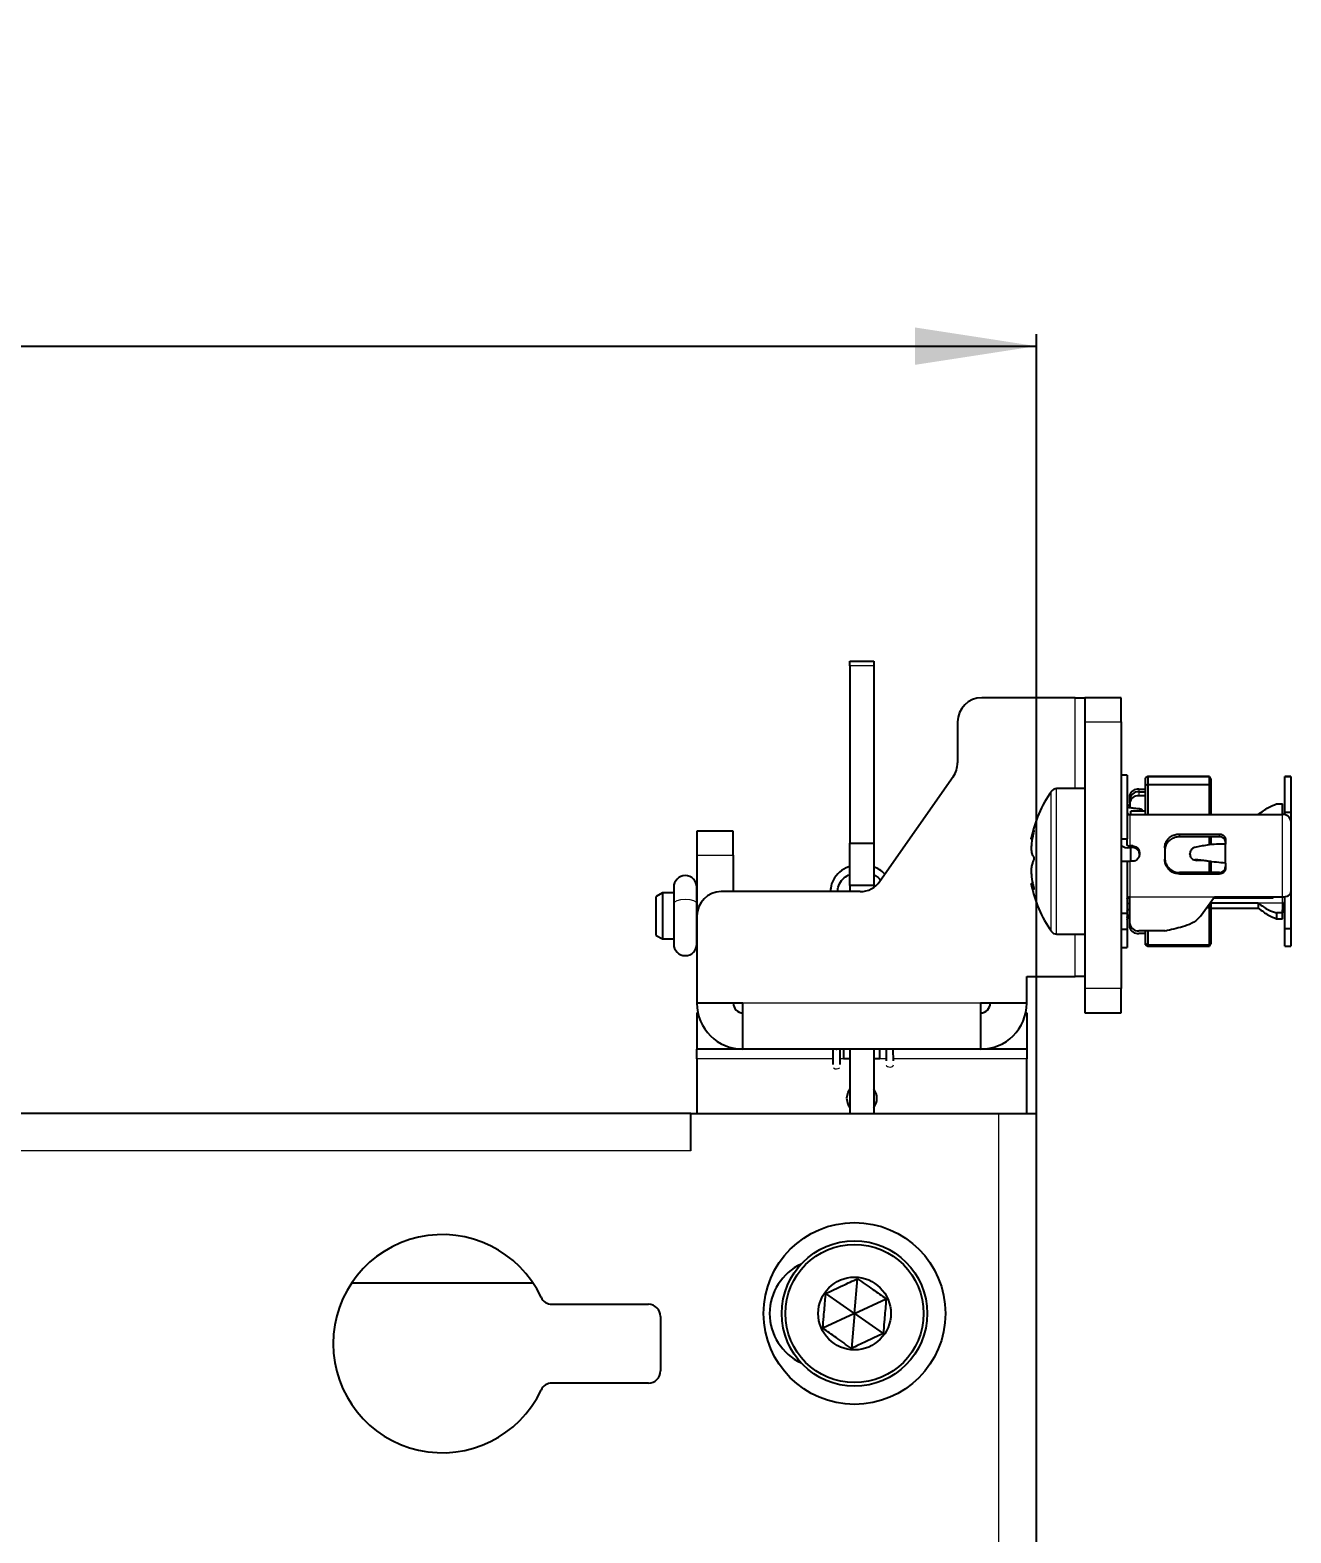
# Model space of a CAD drawing. Header units: millimetres. Extents: x -382 to 624, y -273 to 1990.
# Drawn here: x -74 to 30, y 1796.5 to 1920.5 of the extents above; entities that cross this region are included whole.
import ezdxf

# ---------------------------------------------------------------- set-up
doc = ezdxf.new("R2010")
doc.units = ezdxf.units.MM
doc.layers.add('FORMAT', color=7, linetype='Continuous')
doc.styles.add('SLDTEXTSTYLE0', font='TXT', dxfattribs={"width": 0.75})
doc.dimstyles.new('SLDDIMSTYLE0', dxfattribs={"dimtxt": 20, "dimasz": 10, "dimexe": 0, "dimexo": 0.0625, "dimgap": 5, "dimtad": 2, "dimdec": 1, "dimrnd": 1e-09, "dimzin": 12, "dimdsep": 46, "dimtxsty": 'SLDTEXTSTYLE0', "dimsah": 1, "dimcen": 0.09, "dimadec": 0, "dimazin": 3, "dimtfac": 1, "dimtofl": 0, "dimtmove": 0, "dimatfit": 3, "dimfxl": 0, "dimfrac": 2, "dimtolj": 1, "dimtzin": 12, "dimarcsym": 0})

# ---------------------------------------------------------------- blocks, each defined once
blk = doc.blocks.new('_D_1')
at = {"layer": 'FORMAT'}
for p, q in [((-277.04, 1831.11), (-277.04, 1895.4)), ((8.96, 1831.11), (8.96, 1895.4)), ((-277.04, 1894.4), (8.96, 1894.4))]:
    blk.add_line(p, q, dxfattribs=at)
for points in [[(-277.04, 1894.4), (-267.04, 1892.86), (-267.04, 1895.94)], [(8.96, 1894.4), (-1.04, 1895.94), (-1.04, 1892.86)]]:
    blk.add_solid(points, dxfattribs=at)
at = {"layer": 'FORMAT', "insert": (-156.21, 1920.18), "char_height": 20, "attachment_point": 1, "style": 'SLDTEXTSTYLE0'}
blk.add_mtext('286', dxfattribs=at)

msp = doc.modelspace()

# ---------------------------------------------------------------- linework, layer by layer
at = {"color": 7, "linetype": 'Continuous', "lineweight": 25}
for p, q in [((-6.44, 1868.4), (-4.44, 1868.4)), ((-6.44, 1868.03), (-6.44, 1868.4)), ((-4.44, 1868.4), (-4.44, 1868.03)), ((-6.44, 1868.03), (-6.44, 1853.4)), ((-4.44, 1868.03), (-4.44, 1853.4)), ((12.16, 1865.4), (4.46, 1865.4)), ((12.16, 1865.4), (12.96, 1865.4)), ((12.96, 1865.4), (12.96, 1863.4)), ((15.96, 1865.4), (12.96, 1865.4)), ((15.96, 1863.4), (15.96, 1865.4)), ((2.46, 1863.4), (2.46, 1860.03)), ((12.96, 1863.4), (12.96, 1841.4)), ((15.96, 1863.4), (15.96, 1841.4)), ((2.09, 1858.88), (-3.95, 1850.25)), ((16.46, 1859), (15.96, 1859)), ((16.46, 1859), (16.46, 1853.76)), ((18.16, 1858.9), (17.96, 1858.78)), ((17.96, 1858.16), (17.96, 1858.78)), ((23.24, 1858.9), (18.16, 1858.9)), ((18.16, 1858.9), (18.16, 1858.23)), ((18.16, 1858.9), (23.24, 1858.9)), ((23.36, 1858.7), (23.24, 1858.9)), ((23.24, 1858.23), (23.24, 1858.9)), ((23.36, 1858.7), (23.36, 1858.11)), ((29.96, 1858.9), (29.46, 1858.9)), ((29.46, 1858.89), (29.46, 1858.9)), ((29.46, 1858.89), (29.96, 1858.89)), ((29.46, 1855.96), (29.46, 1858.89)), ((29.96, 1858.9), (29.96, 1858.89)), ((29.96, 1858.89), (29.96, 1855.96)), ((12.96, 1857.9), (10.63, 1857.9)), ((16.66, 1857.02), (16.66, 1857.34)), ((17.96, 1857.84), (17.41, 1857.84)), ((17.96, 1857.62), (17.41, 1857.62)), ((17.41, 1857.32), (17.96, 1857.32)), ((18.16, 1858.23), (17.96, 1858.16)), ((17.96, 1855.76), (17.96, 1858.16)), ((18.16, 1858.23), (18.16, 1855.76)), ((18.16, 1858.23), (23.24, 1858.23)), ((23.24, 1855.76), (23.24, 1858.23)), ((23.36, 1858.11), (23.24, 1858.23)), ((23.36, 1858.11), (23.36, 1855.76)), ((16.66, 1856.72), (16.66, 1857.02)), ((16.66, 1856.72), (16.66, 1856.34)), ((17.96, 1856.05), (16.76, 1856.05)), ((16.76, 1855.75), (16.76, 1856.05)), ((28.76, 1856.64), (29.26, 1856.64)), ((16.46, 1855.83), (16.69, 1855.76)), ((16.66, 1855.76), (27.26, 1855.76)), ((23.36, 1855.85), (23.44, 1855.76)), ((27.26, 1855.76), (29.26, 1855.76)), ((29.46, 1855.96), (29.96, 1855.96)), ((29.46, 1855.74), (29.46, 1855.96)), ((29.96, 1855.96), (29.96, 1855.2)), ((29.96, 1855.2), (29.96, 1849.38)), ((-16.04, 1854.4), (-19.04, 1854.4)), ((-19.04, 1854.4), (-19.04, 1852.4)), ((-16.04, 1852.4), (-16.04, 1854.4)), ((15.96, 1853.76), (16.46, 1853.76)), ((16.46, 1853.22), (16.46, 1853.76)), ((20.76, 1854.15), (24.06, 1854.15)), ((24.06, 1853.92), (20.76, 1853.92)), ((23.24, 1853.26), (23.24, 1853.92)), ((23.36, 1853.92), (23.36, 1853.32)), ((24.56, 1853.7), (24.56, 1853.33)), ((-19.04, 1852.4), (-19.04, 1847.4)), ((-16.04, 1852.4), (-16.04, 1849.4)), ((-6.44, 1853.4), (-4.44, 1853.4)), ((-6.44, 1849.9), (-6.44, 1853.4)), ((-4.44, 1853.4), (-4.44, 1849.9)), ((16.91, 1853.17), (16.66, 1853.17)), ((16.91, 1853.04), (16.66, 1853.04)), ((16.76, 1851.88), (16.76, 1853.04)), ((17.46, 1852.63), (17.46, 1852.46)), ((19.56, 1853.02), (19.56, 1852.07)), ((21.63, 1852.49), (21.63, 1852.53)), ((24.56, 1851.75), (24.56, 1853.33)), ((15.96, 1851.92), (16.46, 1851.92)), ((16.46, 1851.92), (16.46, 1847.6)), ((16.91, 1851.91), (16.66, 1851.91)), ((21.95, 1852.03), (22.2, 1851.97)), ((22.28, 1851.97), (22.2, 1851.98)), ((23.24, 1850.97), (23.24, 1851.89)), ((23.36, 1851.91), (23.36, 1850.94)), ((24.56, 1851.75), (24.56, 1851.36)), ((-4.44, 1849.9), (-6.44, 1849.9)), ((-6.44, 1849.9), (-6.44, 1849.4)), ((-4.44, 1849.9), (-4.44, 1849.75)), ((8.56, 1850.04), (8.54, 1850.04)), ((24.06, 1850.97), (20.76, 1850.97)), ((20.76, 1850.86), (24.06, 1850.86)), ((-21.89, 1849.3), (-22.39, 1849.01)), ((-22.39, 1845.79), (-22.39, 1849.01)), ((-20.95, 1849.3), (-21.89, 1849.3)), ((-21.89, 1849.3), (-21.89, 1845.5)), ((-20.95, 1849.77), (-20.95, 1848.4)), ((-19.05, 1848.4), (-19.05, 1849.77)), ((-19.04, 1849.3), (-19.05, 1849.3)), ((-5.58, 1849.4), (-17.04, 1849.4)), ((-8.01, 1849.49), (-8.01, 1849.4)), ((-7.41, 1849.4), (-7.41, 1849.5)), ((16.48, 1848.9), (16.66, 1848.9)), ((16.66, 1846.77), (16.66, 1848.96)), ((22.5, 1847.37), (23.66, 1848.96)), ((23.36, 1848.55), (23.36, 1848.24)), ((23.61, 1848.9), (28.46, 1848.9)), ((23.66, 1848.96), (29.26, 1848.96)), ((28.46, 1848.9), (28.52, 1848.96)), ((28.46, 1848.9), (28.46, 1848.96)), ((29.46, 1846.35), (29.46, 1848.98)), ((29.94, 1849.28), (29.96, 1849.28)), ((29.96, 1849.38), (29.96, 1849.28)), ((29.96, 1849.28), (29.96, 1846.35)), ((-20.95, 1848.4), (-20.95, 1845.07)), ((-19.05, 1845.07), (-19.05, 1848.4)), ((-19.04, 1847.4), (-19.04, 1840.2)), ((16.46, 1847.6), (15.96, 1847.6)), ((16.46, 1848.41), (16.66, 1848.44)), ((16.46, 1847.6), (16.46, 1846.28)), ((23.04, 1848.1), (23.24, 1848.1)), ((23.24, 1848.1), (23.24, 1848.39)), ((23.24, 1848.1), (23.36, 1848.24)), ((23.24, 1845.02), (23.24, 1848.1)), ((27.26, 1848.44), (23.36, 1848.44)), ((23.36, 1848.24), (23.36, 1845.19)), ((23.36, 1848.04), (27.26, 1848.04)), ((23.36, 1847.95), (23.44, 1848.04)), ((27.26, 1848.44), (27.26, 1848.04)), ((28.76, 1847.65), (28.76, 1847.16)), ((29.26, 1847.65), (28.76, 1847.65)), ((29.26, 1847.65), (29.26, 1847.89)), ((29.26, 1847.16), (29.26, 1847.65)), ((16.46, 1846.28), (15.96, 1846.28)), ((16.46, 1846.28), (16.46, 1844.8)), ((16.66, 1846.45), (16.66, 1846.77)), ((19.56, 1846.17), (17.41, 1846.17)), ((17.96, 1845.11), (17.96, 1846.17)), ((18.16, 1846.17), (18.16, 1845.02)), ((28.76, 1847.16), (29.26, 1847.16)), ((29.46, 1846.35), (29.96, 1846.35)), ((29.46, 1844.9), (29.46, 1846.35)), ((29.96, 1846.35), (29.96, 1844.9)), ((-22.39, 1845.79), (-21.89, 1845.5)), ((-21.89, 1845.5), (-20.95, 1845.5)), ((-19.05, 1845.5), (-19.04, 1845.5)), ((10.63, 1845.9), (12.96, 1845.9)), ((17.96, 1845.95), (17.41, 1845.95)), ((17.96, 1845.11), (18.16, 1845.02)), ((17.96, 1845.01), (17.96, 1845.11)), ((17.96, 1845.01), (18.16, 1844.9)), ((18.16, 1845.02), (23.24, 1845.02)), ((18.16, 1845.02), (18.16, 1844.9)), ((18.16, 1844.9), (23.24, 1844.9)), ((18.16, 1844.9), (23.24, 1844.9)), ((23.24, 1845.02), (23.36, 1845.19)), ((23.24, 1844.9), (23.36, 1845.1)), ((23.24, 1844.9), (23.24, 1845.02)), ((23.36, 1845.19), (23.36, 1845.1)), ((29.46, 1844.9), (29.96, 1844.9)), ((29.46, 1844.9), (29.96, 1844.9)), ((29.46, 1844.9), (29.46, 1844.9)), ((29.96, 1844.9), (29.96, 1844.9)), ((15.96, 1844.8), (16.46, 1844.8)), ((8.16, 1842.4), (12.16, 1842.4)), ((8.16, 1840.2), (8.16, 1842.4)), ((12.96, 1842.4), (12.16, 1842.4)), ((12.96, 1841.4), (12.96, 1839.4)), ((15.96, 1839.4), (15.96, 1841.4)), ((-15.24, 1840.2), (-19.04, 1840.2)), ((-15.24, 1836.4), (-15.24, 1840.2)), ((8.16, 1840.2), (4.36, 1840.2)), ((4.36, 1840.2), (4.36, 1836.4)), ((-19.04, 1839.4), (-19.04, 1836.4)), ((-19.04, 1839.4), (-18.96, 1839.4)), ((8.07, 1839.4), (8.16, 1839.4)), ((8.16, 1839.4), (8.16, 1836.4)), ((12.96, 1839.4), (15.96, 1839.4)), ((-15.24, 1836.4), (-19.04, 1836.4)), ((-19.04, 1835.6), (-19.04, 1836.4)), ((-6.94, 1836.4), (-15.24, 1836.4)), ((-7.83, 1836.4), (-7.82, 1835.13)), ((-7.22, 1835.14), (-7.23, 1836.4)), ((-3.94, 1836.4), (-6.94, 1836.4)), ((-6.94, 1836.4), (-6.94, 1835.6)), ((-6.44, 1836.4), (-6.44, 1831.1)), ((-4.44, 1836.4), (-4.44, 1831.1)), ((4.36, 1836.4), (-3.94, 1836.4)), ((-3.94, 1835.6), (-3.94, 1836.4)), ((-3.44, 1836.39), (-3.42, 1835.43)), ((-2.82, 1835.44), (-2.84, 1836.39)), ((8.16, 1836.4), (4.36, 1836.4)), ((8.16, 1836.4), (8.16, 1835.6)), ((-19.04, 1835.6), (-19.04, 1831.1)), ((-6.44, 1835.6), (-6.94, 1835.6)), ((-3.94, 1835.6), (-4.44, 1835.6)), ((8.16, 1831.1), (8.16, 1835.6)), ((-19.54, 1831.11), (-248.54, 1831.11)), ((-19.54, 1831.11), (-19.54, 1831.1)), ((-19.54, 1831.1), (5.86, 1831.1)), ((-19.54, 1828.01), (-19.54, 1831.1)), ((5.86, 1831.1), (8.96, 1831.1)), ((8.96, -51.9), (8.96, 1831.1)), ((-32.56, 1817.11), (-47.53, 1817.11)), ((-6.04, 1814.6), (-5.79, 1817.47)), ((-30.99, 1815.36), (-23.04, 1815.36)), ((-6.04, 1814.6), (-8.41, 1816.25)), ((-6.04, 1814.6), (-3.43, 1815.82)), ((-22.04, 1814.36), (-22.04, 1809.86)), ((-6.04, 1814.6), (-8.66, 1813.38)), ((-6.04, 1814.6), (-6.29, 1811.72)), ((-6.04, 1814.6), (-3.68, 1812.94)), ((-23.04, 1808.86), (-30.99, 1808.86))]:
    msp.add_line(p, q, dxfattribs=at)
at = {"color": 8, "linetype": 'Continuous', "lineweight": 18}
for p, q in [((-4.44, 1868.03), (-6.44, 1868.03)), ((12.16, 1857.9), (12.16, 1865.4)), ((12.96, 1863.4), (15.96, 1863.4)), ((10.19, 1846.13), (10.19, 1857.67)), ((10.63, 1845.9), (10.63, 1857.9)), ((17.41, 1857.84), (17.41, 1857.62)), ((17.41, 1857.62), (17.41, 1857.32)), ((16.66, 1855.76), (16.66, 1853.17)), ((29.26, 1848.96), (29.26, 1855.76)), ((20.76, 1854.15), (20.76, 1853.92)), ((24.06, 1853.92), (24.06, 1854.15)), ((-19.04, 1852.4), (-16.04, 1852.4)), ((16.91, 1853.04), (16.91, 1853.17)), ((16.66, 1851.91), (16.66, 1848.96)), ((20.76, 1850.97), (20.76, 1850.86)), ((24.06, 1850.86), (24.06, 1850.97)), ((16.66, 1848.96), (23.66, 1848.96)), ((29.26, 1848.44), (29.26, 1848.96)), ((29.26, 1848.44), (27.26, 1848.44)), ((12.16, 1842.4), (12.16, 1845.9)), ((15.96, 1841.4), (12.96, 1841.4)), ((4.36, 1840.2), (-15.24, 1840.2)), ((-7.82, 1835.6), (-19.04, 1835.6)), ((-6.94, 1835.6), (-7.22, 1835.6)), ((-3.42, 1835.6), (-3.94, 1835.6)), ((8.16, 1835.6), (-2.82, 1835.6)), ((5.86, -51.9), (5.86, 1831.1)), ((-19.54, 1828.01), (-248.54, 1828.01))]:
    msp.add_line(p, q, dxfattribs=at)
at = {"color": 8, "linetype": 'Continuous', "lineweight": 18, "flags": 128}
for points in [[(17.48, 1856.05), (17.49, 1856.16), (17.5, 1856.25), (17.5, 1856.25), (17.5, 1856.25)], [(-20.95, 1848.4), (-20.87, 1848.55), (-20.67, 1848.67), (-20.36, 1848.76), (-20, 1848.79)], [(-20, 1848.79), (-19.63, 1848.76), (-19.33, 1848.67), (-19.12, 1848.55), (-19.05, 1848.4)], [(-7.41, 1849.5), (-7.43, 1849.44), (-7.47, 1849.4)], [(-3.42, 1835.09), (-3.42, 1835.09), (-3.39, 1835.03), (-3.32, 1834.97), (-3.22, 1834.94), (-3.11, 1834.93), (-2.99, 1834.94), (-2.9, 1834.98), (-2.84, 1835.04), (-2.82, 1835.11)]]:
    msp.add_lwpolyline(points, dxfattribs=at)
at = {"color": 7, "linetype": 'Continuous', "lineweight": 25, "flags": 128}
for points in [[(16.46, 1848.84), (16.46, 1848.86), (16.47, 1848.88), (16.49, 1848.9), (16.51, 1848.92), (16.55, 1848.94), (16.58, 1848.95), (16.62, 1848.96), (16.66, 1848.96)], [(29.26, 1848.96), (29.39, 1848.97), (29.52, 1848.99), (29.65, 1849.03), (29.75, 1849.08), (29.84, 1849.15), (29.9, 1849.22), (29.94, 1849.3), (29.96, 1849.38)], [(29.26, 1848.04), (29.39, 1848.05), (29.46, 1848.06)], [(-7.46, 1836.4), (-7.52, 1836.39), (-7.62, 1836.4)], [(-6.44, 1833.1), (-6.6, 1832.83), (-6.69, 1832.35)], [(-6.69, 1832.35), (-6.6, 1831.87), (-6.44, 1831.6)]]:
    msp.add_lwpolyline(points, dxfattribs=at)
at = {"color": 7, "linetype": 'Continuous', "lineweight": 25}
for radius in [7.5, 6, 5.7, 3]:
    msp.add_circle((-6.04, 1814.6), radius, dxfattribs=at)
for centre, radius, start, end in [((4.46, 1863.4), 2, 90, 180), ((0.46, 1860.03), 2, 325.008, 0), ((18.36, 1851.9), 10, 144.7485, 169.0158), ((10.63, 1857.36), 0.54, 90, 144.7485), ((17.3, 1857.19), 0.665, 81.0438, 166.5514), ((17.34, 1856.94), 0.687, 84.2482, 172.7634), ((17.34, 1856.63), 0.687, 84.2482, 172.7634), ((16.64, 1855.94), 0.183, 187.2366, 275.7518), ((29.32, 1855.12), 0.641, 7.2366, 95.7518), ((16.49, 1853.84), 0.821, 229.1472, 281.4476), ((16.61, 1853.4), 0.235, 229.1472, 281.4476), ((16.61, 1865.42), 13.51, 269.3637, 270.2121), ((-20, 1849.77), 0.95, 0, 180), ((-5.58, 1851.4), 2, 270, 325.008), ((18.36, 1851.9), 10, 190.9122, 215.2515), ((-17.04, 1847.4), 2, 90, 180), ((29.27, 1848.62), 0.183, 264.2482, 352.7634), ((10.63, 1846.44), 0.54, 215.2515, 270), ((17.34, 1846.86), 0.687, 187.2366, 275.7518), ((17.3, 1846.61), 0.665, 193.4486, 278.9562), ((19.56, 1847.11), 0.932, 269.97, 282.0278), ((-20, 1845.07), 0.95, 180, 0), ((-15.24, 1840.2), 3.8, 180, 270), ((-15.24, 1840.2), 0.8, 180, 270), ((4.36, 1840.2), 0.8, 270, 0), ((4.36, 1840.2), 3.8, 270, 0), ((-5.44, 1832.35), 1.25, 323.1301, 36.8699), ((-40.04, 1812.11), 9, 25.1507, 334.8493), ((-8.54, 1814.6), 4.5, 114.975, 245.025), ((-30.99, 1816.36), 1, 205.1507, 270), ((-23.04, 1814.36), 1, 0, 90), ((-23.04, 1809.86), 1, 270, 0), ((-30.99, 1807.86), 1, 90, 154.8493)]:
    msp.add_arc(centre, radius, start, end, dxfattribs=at)
at = {"color": 8, "linetype": 'Continuous', "lineweight": 18}
for centre, radius, start, end in [((-7.88, 1849.5), 0.131, 182.8019, 231.2595), ((-7.52, 1835.18), 0.404, 231.9427, 309.5849)]:
    msp.add_arc(centre, radius, start, end, dxfattribs=at)
at = {"color": 7, "linetype": 'Continuous', "lineweight": 25}
for points, knots in [([(16.46, 1856.71), (16.46, 1856.69), (16.46, 1856.65), (16.48, 1856.6), (16.51, 1856.54), (16.59, 1856.53), (16.63, 1856.53), (16.66, 1856.53)], [0, 0, 0, 0, 0.195353, 0.37764, 0.539051, 0.782239, 1, 1, 1, 1]), ([(16.46, 1856.51), (16.46, 1856.49), (16.46, 1856.46), (16.48, 1856.41), (16.51, 1856.36), (16.59, 1856.35), (16.75, 1856.33), (17.06, 1856.29), (17.33, 1856.26), (17.5, 1856.25)], [0, 0, 0, 0, 0.052051, 0.100621, 0.143629, 0.208426, 0.277664, 0.558659, 1, 1, 1, 1]), ([(17.5, 1856.25), (17.52, 1856.24), (17.57, 1856.24), (17.62, 1856.21), (17.65, 1856.19), (17.66, 1856.17), (17.66, 1856.16)], [0, 0, 0, 0, 0.266331, 0.548449, 0.829136, 1, 1, 1, 1]), ([(17.66, 1856.16), (17.66, 1856.13), (17.66, 1856.09), (17.66, 1856.05), (17.66, 1856.05)], [0, 0, 0, 0, 0.786734, 1, 1, 1, 1]), ([(27.26, 1855.76), (27.54, 1855.97), (28.04, 1856.35), (28.54, 1856.55), (28.76, 1856.64)], [0, 0, 0, 0, 0.559911, 1, 1, 1, 1]), ([(29.26, 1855.76), (29.26, 1855.97), (29.26, 1856.35), (29.26, 1856.55), (29.26, 1856.64)], [0, 0, 0, 0, 0.559866, 1, 1, 1, 1]), ([(8.54, 1853.76), (8.53, 1853.76), (8.53, 1853.74), (8.56, 1853.88), (8.63, 1854.14), (8.71, 1854.36), (8.74, 1854.43), (8.75, 1854.44), (8.76, 1854.44), (8.76, 1854.43), (8.75, 1854.4), (8.73, 1854.31), (8.65, 1853.97), (8.57, 1853.52), (8.53, 1853.02), (8.54, 1852.64), (8.62, 1852.47), (8.69, 1852.33), (8.72, 1852.28), (8.74, 1852.24), (8.75, 1852.2), (8.76, 1852.16), (8.76, 1852.15), (8.76, 1852.14)], [0, 0, 0, 0, 0.01095, 0.084261, 0.251384, 0.301143, 0.326111, 0.336174, 0.341648, 0.347168, 0.3534, 0.364584, 0.407267, 0.575793, 0.655414, 0.736053, 0.89255, 0.931183, 0.955749, 0.971918, 0.988179, 0.994671, 1, 1, 1, 1]), ([(19.56, 1853.02), (19.57, 1853.15), (19.59, 1853.41), (19.79, 1853.75), (20.09, 1854), (20.43, 1854.13), (20.66, 1854.15), (20.76, 1854.15)], [0, 0, 0, 0, 0.212833, 0.42585, 0.635542, 0.846587, 1, 1, 1, 1]), ([(20.76, 1853.92), (20.62, 1853.91), (20.35, 1853.88), (19.99, 1853.7), (19.72, 1853.42), (19.58, 1853.1), (19.56, 1852.87), (19.56, 1852.78)], [0, 0, 0, 0, 0.212875, 0.425767, 0.637937, 0.847353, 1, 1, 1, 1]), ([(24.06, 1854.15), (24.11, 1854.15), (24.22, 1854.14), (24.37, 1854.06), (24.49, 1853.95), (24.55, 1853.82), (24.55, 1853.73), (24.56, 1853.7)], [0, 0, 0, 0, 0.214445, 0.428893, 0.643239, 0.857188, 1, 1, 1, 1]), ([(24.56, 1853.46), (24.55, 1853.52), (24.54, 1853.62), (24.45, 1853.76), (24.33, 1853.86), (24.19, 1853.91), (24.09, 1853.92), (24.06, 1853.92)], [0, 0, 0, 0, 0.214295, 0.42863, 0.64223, 0.856153, 1, 1, 1, 1]), ([(16.91, 1853.17), (16.97, 1853.16), (17.09, 1853.15), (17.26, 1853.06), (17.38, 1852.92), (17.45, 1852.77), (17.45, 1852.67), (17.46, 1852.63)], [0, 0, 0, 0, 0.214393, 0.428789, 0.643061, 0.856854, 1, 1, 1, 1]), ([(17.46, 1852.5), (17.45, 1852.56), (17.44, 1852.68), (17.34, 1852.84), (17.21, 1852.96), (17.05, 1853.03), (16.95, 1853.04), (16.91, 1853.04)], [0, 0, 0, 0, 0.214211, 0.428471, 0.641842, 0.855602, 1, 1, 1, 1]), ([(17.46, 1852.46), (17.45, 1852.4), (17.44, 1852.28), (17.34, 1852.12), (17.21, 1851.99), (17.05, 1851.92), (16.95, 1851.92), (16.91, 1851.91)], [0, 0, 0, 0, 0.214305, 0.42865, 0.642279, 0.856223, 1, 1, 1, 1]), ([(22.03, 1853.05), (21.98, 1853.04), (21.89, 1853.01), (21.76, 1852.9), (21.67, 1852.76), (21.63, 1852.63), (21.63, 1852.55), (21.63, 1852.53)], [0, 0, 0, 0, 0.225867, 0.451734, 0.677598, 0.903479, 1, 1, 1, 1]), ([(21.63, 1852.49), (21.63, 1852.43), (21.64, 1852.32), (21.72, 1852.18), (21.83, 1852.07), (21.94, 1852.03), (22.01, 1852.02), (22.03, 1852.02)], [0, 0, 0, 0, 0.225883, 0.451767, 0.67765, 0.903524, 1, 1, 1, 1]), ([(24.56, 1853.33), (24.06, 1853.32), (23.39, 1853.3), (22.49, 1853.14), (22.19, 1853.08), (22.03, 1853.05)], [0, 0, 0, 0, 0.587693, 0.790818, 1, 1, 1, 1]), ([(-6.44, 1851.46), (-6.47, 1851.45), (-6.79, 1851.38), (-7.3, 1851.02), (-7.82, 1850.42), (-8, 1849.86), (-8.01, 1849.56), (-8.01, 1849.49)], [0, 0, 0, 0, 0.027258, 0.332367, 0.638027, 0.91803, 1, 1, 1, 1]), ([(-3.54, 1850.83), (-3.68, 1850.98), (-3.92, 1851.25), (-4.29, 1851.37), (-4.44, 1851.42)], [0, 0, 0, 0, 0.568541, 1, 1, 1, 1]), ([(8.76, 1852.14), (8.76, 1852.13), (8.76, 1852.11), (8.75, 1852.06), (8.7, 1851.92), (8.62, 1851.74), (8.55, 1851.48), (8.53, 1851.15), (8.55, 1850.67), (8.62, 1850.22), (8.71, 1849.86), (8.74, 1849.72), (8.75, 1849.65), (8.76, 1849.61), (8.76, 1849.6), (8.75, 1849.59), (8.74, 1849.59), (8.69, 1849.67), (8.6, 1849.88), (8.53, 1850.08), (8.54, 1850.02), (8.54, 1850)], [0, 0, 0, 0, 0.00546, 0.013139, 0.034416, 0.129524, 0.242679, 0.314342, 0.38659, 0.544101, 0.595865, 0.621803, 0.634844, 0.640474, 0.646162, 0.651047, 0.659654, 0.686306, 0.810748, 0.936288, 1, 1, 1, 1]), ([(19.56, 1852.18), (19.57, 1852.04), (19.59, 1851.78), (19.79, 1851.42), (20.09, 1851.15), (20.43, 1850.99), (20.66, 1850.98), (20.76, 1850.97)], [0, 0, 0, 0, 0.2123763, 0.4249789, 0.6334795, 0.8436094, 1, 1, 1, 1]), ([(20.76, 1850.86), (20.62, 1850.88), (20.35, 1850.9), (19.99, 1851.11), (19.72, 1851.41), (19.58, 1851.75), (19.56, 1851.97), (19.56, 1852.07)], [0, 0, 0, 0, 0.213238, 0.42649, 0.63916, 0.849598, 1, 1, 1, 1]), ([(24.56, 1851.75), (24.06, 1851.79), (23.39, 1851.86), (22.49, 1852.01), (22.19, 1852.02), (22.03, 1852.02)], [0, 0, 0, 0, 0.5876932, 0.7908183, 1, 1, 1, 1]), ([(23.36, 1851.89), (23.32, 1851.89), (23.12, 1851.91), (22.72, 1851.97), (22.43, 1851.97), (22.28, 1851.97)], [0, 0, 0, 0, 0.099559, 0.54474, 1, 1, 1, 1]), ([(24.06, 1850.97), (24.11, 1850.98), (24.22, 1850.99), (24.37, 1851.07), (24.49, 1851.2), (24.55, 1851.34), (24.55, 1851.43), (24.56, 1851.47)], [0, 0, 0, 0, 0.214385, 0.428772, 0.643033, 0.856802, 1, 1, 1, 1]), ([(24.56, 1851.36), (24.55, 1851.3), (24.54, 1851.19), (24.45, 1851.04), (24.33, 1850.93), (24.19, 1850.87), (24.09, 1850.87), (24.06, 1850.86)], [0, 0, 0, 0, 0.214373, 0.428779, 0.642592, 0.856666, 1, 1, 1, 1]), ([(-7.41, 1849.5), (-7.41, 1849.59), (-7.39, 1849.87), (-7.16, 1850.3), (-6.79, 1850.67), (-6.52, 1850.77), (-6.44, 1850.79)], [0, 0, 0, 0, 0.181412, 0.557801, 0.886774, 1, 1, 1, 1]), ([(-4.44, 1850.77), (-4.31, 1850.71), (-4.07, 1850.6), (-3.95, 1850.41), (-3.9, 1850.32)], [0, 0, 0, 0, 0.543333, 1, 1, 1, 1]), ([(16.46, 1847.78), (16.46, 1847.8), (16.46, 1847.84), (16.48, 1847.89), (16.51, 1847.94), (16.58, 1847.94), (16.63, 1847.94), (16.66, 1847.94)], [0, 0, 0, 0, 0.195302, 0.377541, 0.538909, 0.761383, 1, 1, 1, 1]), ([(16.46, 1847.28), (16.46, 1847.3), (16.46, 1847.34), (16.48, 1847.39), (16.51, 1847.44), (16.59, 1847.45), (16.63, 1847.45), (16.66, 1847.46)], [0, 0, 0, 0, 0.1953532, 0.3776399, 0.5390508, 0.7822387, 1, 1, 1, 1]), ([(22.5, 1847.37), (22.33, 1847.2), (21.98, 1846.84), (21, 1846.47), (20.24, 1846.3), (19.75, 1846.19)], [0, 0, 0, 0, 0.254027, 0.526591, 1, 1, 1, 1]), ([(27.26, 1848.44), (27.54, 1848.24), (28.04, 1847.89), (28.54, 1847.72), (28.76, 1847.65)], [0, 0, 0, 0, 0.559868, 1, 1, 1, 1]), ([(27.26, 1848.04), (27.54, 1847.83), (28.04, 1847.45), (28.54, 1847.25), (28.76, 1847.16)], [0, 0, 0, 0, 0.559911, 1, 1, 1, 1]), ([(29.26, 1848.44), (29.26, 1848.24), (29.26, 1847.89), (29.26, 1847.72), (29.26, 1847.65)], [0, 0, 0, 0, 0.559785, 1, 1, 1, 1]), ([(16.46, 1847.08), (16.46, 1847.1), (16.46, 1847.14), (16.48, 1847.2), (16.51, 1847.25), (16.59, 1847.26), (16.63, 1847.27), (16.66, 1847.27)], [0, 0, 0, 0, 0.1953532, 0.3776399, 0.5390508, 0.7822387, 1, 1, 1, 1]), ([(-8.41, 1816.25), (-7.94, 1816.47), (-7.07, 1816.88), (-6.2, 1817.28), (-5.79, 1817.47)], [0, 0, 0, 0, 0.534686, 1, 1, 1, 1]), ([(-5.79, 1817.47), (-5.37, 1817.18), (-4.58, 1816.62), (-3.79, 1816.07), (-3.43, 1815.82)], [0, 0, 0, 0, 0.534686, 1, 1, 1, 1]), ([(-8.66, 1813.38), (-8.63, 1813.7), (-8.56, 1814.49), (-8.48, 1815.49), (-8.42, 1816.1), (-8.41, 1816.25)], [0, 0, 0, 0, 0.341758, 0.840485, 1, 1, 1, 1]), ([(-3.43, 1815.82), (-3.44, 1815.67), (-3.49, 1815.05), (-3.58, 1814.06), (-3.65, 1813.26), (-3.68, 1812.94)], [0, 0, 0, 0, 0.159515, 0.658242, 1, 1, 1, 1]), ([(-6.29, 1811.72), (-6.72, 1812.02), (-7.51, 1812.57), (-8.29, 1813.12), (-8.66, 1813.38)], [0, 0, 0, 0, 0.534686, 1, 1, 1, 1]), ([(-3.68, 1812.94), (-4.15, 1812.72), (-5.02, 1812.32), (-5.89, 1811.91), (-6.29, 1811.72)], [0, 0, 0, 0, 0.534686, 1, 1, 1, 1])]:
    msp.add_open_spline(points, degree=3, knots=knots, dxfattribs=at)
at = {"color": 8, "linetype": 'Continuous', "lineweight": 18}
msp.add_open_spline([(22.03, 1852.02), (22.07, 1852.01), (22.14, 1852), (22.23, 1851.98), (22.27, 1851.97), (22.28, 1851.97)], degree=3, knots=[0, 0, 0, 0, 0.502362, 0.815418, 1, 1, 1, 1], dxfattribs=at)

# ---------------------------------------------------------------- dimensions: what is measured, and where the dimension line sits
at = {"layer": 'FORMAT'}
dim = msp.add_linear_dim(base=(8.96, 1894.4), p1=(-277.04, 1831.1), p2=(8.96, 1831.1), angle=0, dimstyle='SLDDIMSTYLE0', dxfattribs=at)
dim.commit()
dim.dimension.update_dxf_attribs({"geometry": '_D_1', "text_midpoint": (-134.04, 1894.4), "dimtype": 160})

doc.saveas('drawing.dxf')
